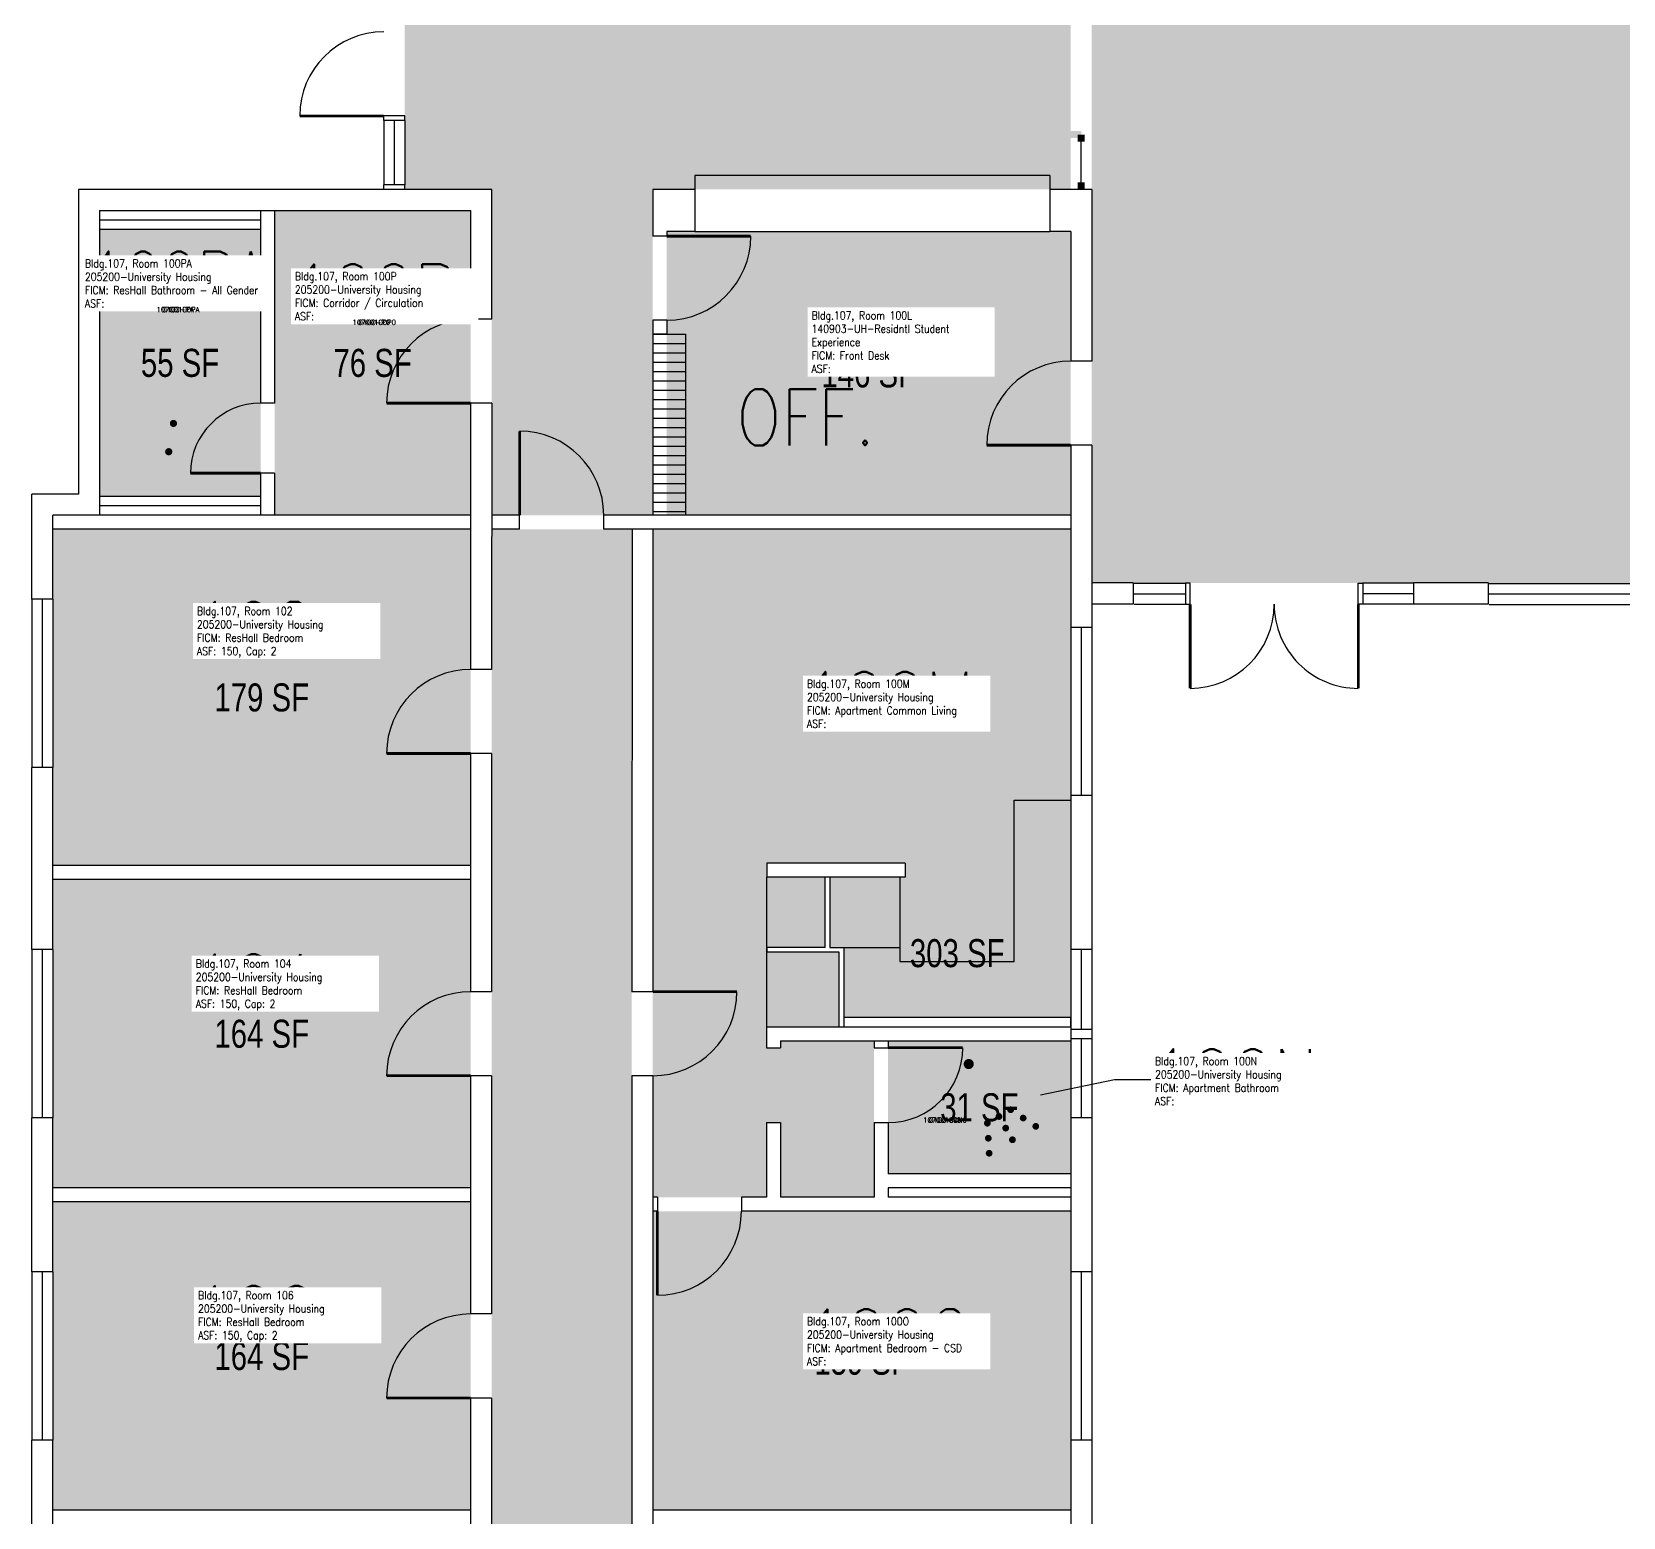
# Model space of a CAD drawing. Header units: inches. Extents: x -394 to 1224, y 0 to 3729.
# Drawn here: x 0 to 682, y 1076 to 1712 of the extents above; entities that cross this region are included whole.
import ezdxf
from ezdxf.enums import TextEntityAlignment as Align

# ---------------------------------------------------------------- set-up
doc = ezdxf.new("R2010")
doc.units = ezdxf.units.IN
doc.header["$LTSCALE"] = 0.25
doc.header["$MEASUREMENT"] = 0
doc.layers.get('0').update_dxf_attribs({"linetype": 'CONTINUOUS'})
for name, color, linetype in [('A-DOOR', 2, 'CONTINUOUS'), ('A-FLOR', 3, 'CONTINUOUS'), ('A-GLAZ', 1, 'CONTINUOUS'), ('A-GLAZ-SILL', 2, 'CONTINUOUS'), ('A-IDEN-ICON', 4, 'CONTINUOUS'), ('A-IDEN-RNUM', 7, 'CONTINUOUS'), ('A-IDEN-SNUM', 4, 'CONTINUOUS'), ('A-IDEN-TEXT', 4, 'CONTINUOUS'), ('A-IDEN-VNUM', 4, 'CONTINUOUS'), ('A-WALL', 5, 'CONTINUOUS'), ('AREA-TEXT', 3, 'CONTINUOUS'), ('Rooms-Category-Color', 7, 'CONTINUOUS'), ('Rooms-College-Color', 7, 'CONTINUOUS'), ('Rooms-Department-Color', 7, 'CONTINUOUS'), ('Rooms-Division-Color', 7, 'CONTINUOUS'), ('Rooms-Information', 7, 'CONTINUOUS')]:
    doc.layers.add(name, color=color, linetype=linetype)
doc.styles.add('AREA', font='arial.ttf', dxfattribs={"width": 0.75, "height": 12})
doc.styles.add('ROOMSNUMBER', font='SIMPLEX.shx', dxfattribs={"height": 0.18})
doc.styles.add('ROOMVNUMBER', font='simplex.shx', dxfattribs={"width": 0.85})

# ---------------------------------------------------------------- blocks, each defined once
blk = doc.blocks.new('Cpshower')
at = {"color": 0, "linetype": 'ByBlock'}
for points, const_width in [([(-0.0319, 0.0624, 1), (-0.0281, 0.0689, 1)], 0.0075), ([(0.0302, -0.0036, 1), (0.0345, -0.0011, 1)], 0.005), ([(-0.0045, -0.0236, 1), (-0.0002, -0.0211, 1)], 0.005), ([(0.0128, -0.0136, 1), (0.0172, -0.0111, 1)], 0.005), ([(0.0488, -0.0159, 1), (0.0531, -0.0134, 1)], 0.005), ([(0.0675, -0.0282, 1), (0.0718, -0.0257, 1)], 0.005), ([(-0.0031, -0.0459, 1), (0.0012, -0.0434, 1)], 0.005), ([(0.0228, -0.0309, 1), (0.0272, -0.0284, 1)], 0.005), ([(0.0328, -0.0482, 1), (0.0372, -0.0457, 1)], 0.005), ([(-0.0018, -0.0682, 1), (0.0025, -0.0657, 1)], 0.005)]:
    blk.add_lwpolyline(points, format="xyb", close=True, dxfattribs=dict(at, const_width=const_width))
at = {"color": 0, "linetype": 'ByBlock', "const_width": 0.015}
blk.add_lwpolyline([(-0.01, 0.031), (-0.03, 0.0656)], dxfattribs=at)
at = {"color": 0, "linetype": 'ByBlock'}
blk.add_lwpolyline([(-0.015, 0.0396, 0, 0.06, 0), (0.005, 0.005, 0.06, 0.06, 0)], format="xyseb", dxfattribs=at)
blk = doc.blocks.new('Cpbath')
at = {"color": 0, "linetype": 'ByBlock', "const_width": 0.0127}
for points in [[(0.0571, 0.0168, 0.861492), (-0.0551, 0, 1)], [(0.0571, 0.0168, 0.729002), (-0.0084, -0.0042, 1)], [(-0.0551, 0, 0.726902), (0.0487, -0.0337, 1)], [(-0.0084, -0.0042, 0.609468), (0.0487, -0.0337, 1)]]:
    blk.add_lwpolyline(points, format="xyb", dxfattribs=at)
at = {"color": 0, "linetype": 'ByBlock', "const_width": 0.00637}
for points in [[(0.0544, 0.0152, 1), (0.0599, 0.0184, 1)], [(0.0459, -0.0353, 1), (0.0515, -0.0321, 1)]]:
    blk.add_lwpolyline(points, format="xyb", close=True, dxfattribs=at)

msp = doc.modelspace()

# ---------------------------------------------------------------- hatches: boundary and pattern name
at = {"layer": 'Rooms-Category-Color', "true_color": 0x728ef3}
for points in [[(444.96, 2085), (384.96, 2085), (384.96, 2001), (384.96, 1944), (366.96, 1944), (366.96, 1954), (375.96, 1954), (375.96, 1972), (271.04, 1972), (271.04, 1944), (243.02, 1944), (243.02, 1956), (219.02, 1956), (219.02, 1944), (197, 1944), (197, 1938), (197, 1776), (159.75, 1776), (159.75, 1644.5), (197, 1644.5), (197, 1553), (196.98, 1505), (256.96, 1505), (265.96, 1505), (265.96, 1644.5), (283.96, 1644.5), (444.96, 1644.5), (444.96, 1764), (444.96, 1881)], [(1060, 1764), (714.92, 1764), (454, 1764), (454, 1571), (454, 1535), (454, 1476), (1060, 1476)], [(97.96, 1627.53), (29, 1627.53), (29, 1512.99), (97.96, 1512.99)], [(445, 1526), (445, 1598), (445, 1626.5), (271.96, 1626.5), (271.96, 1505), (445, 1505)], [(187.96, 1499), (9, 1499), (9, 1469.01), (9, 1397.01), (9, 1355), (187.96, 1355)], [(374.04, 1355.97), (374.04, 1349.97), (341.82, 1349.98), (341.82, 1319.97), (347.81, 1319.97), (347.82, 1289.97), (445.08, 1289.97), (445.08, 1319.97), (445.08, 1349.97), (445, 1385), (445, 1457), (445, 1499), (265.96, 1499), (265.96, 1349.99), (265.96, 1213), (314.74, 1213), (314.74, 1244.96), (320.74, 1244.96), (320.74, 1213), (360.74, 1213), (360.74, 1280), (320.74, 1280), (320.74, 1277), (314.74, 1277), (314.74, 1286), (345.81, 1286), (345.81, 1317.98), (314.81, 1317.99), (314.81, 1319.99), (339.81, 1319.98), (339.82, 1349.98), (314.82, 1349.99), (314.82, 1356)], [(187.96, 1349), (9, 1349), (9, 1319), (9, 1247), (9, 1217), (187.96, 1217)], [(445, 1280), (366.74, 1280), (366.74, 1223), (445, 1223), (445, 1247)], [(187.96, 1211), (9, 1211), (9, 1181), (9, 1109), (9, 1079), (187.96, 1079)], [(445, 1109), (445, 1181), (445, 1207), (265.96, 1207), (265.96, 1079), (445, 1079)]]:
    msp.add_hatch(color=171, dxfattribs=at).paths.add_polyline_path(points)
at = {"layer": 'Rooms-Category-Color', "true_color": 0xadadad}
for points in [[(187.96, 1635.5), (103.96, 1635.5), (103.96, 1505), (187.96, 1505)], [(256.96, 877), (256.96, 814.96), (256.96, 556), (268.96, 556), (268.96, 527), (256.96, 527), (257, 124), (197, 124), (197, 155), (196.96, 155), (196.96, 1499), (256.96, 1499), (256.96, 930), (265.96, 930), (265.96, 935), (304.96, 935), (304.96, 905), (265.96, 905), (265.96, 907), (256.96, 907), (256.96, 899), (265.96, 899), (265.96, 901), (304.96, 901), (304.96, 868.96), (265.96, 868.96), (265.96, 877), (256.96, 877), (256.96, 850.96)]]:
    msp.add_hatch(color=253, dxfattribs=at).paths.add_polyline_path(points)
at = {"layer": 'Rooms-College-Color', "true_color": 0xadadad}
for points in [[(444.96, 2085), (384.96, 2085), (384.96, 2001), (384.96, 1944), (366.96, 1944), (366.96, 1954), (375.96, 1954), (375.96, 1972), (271.04, 1972), (271.04, 1944), (243.02, 1944), (243.02, 1956), (219.02, 1956), (219.02, 1944), (197, 1944), (197, 1938), (197, 1776), (159.75, 1776), (159.75, 1644.5), (197, 1644.5), (197, 1553), (196.98, 1505), (256.96, 1505), (265.96, 1505), (265.96, 1644.5), (283.96, 1644.5), (444.96, 1644.5), (444.96, 1764), (444.96, 1881)], [(1060, 1764), (714.92, 1764), (454, 1764), (454, 1571), (454, 1535), (454, 1476), (1060, 1476)], [(187.96, 1635.5), (103.96, 1635.5), (103.96, 1505), (187.96, 1505)], [(97.96, 1627.53), (29, 1627.53), (29, 1512.99), (97.96, 1512.99)], [(445, 1526), (445, 1598), (445, 1626.5), (271.96, 1626.5), (271.96, 1505), (445, 1505)], [(187.96, 1499), (9, 1499), (9, 1469.01), (9, 1397.01), (9, 1355), (187.96, 1355)], [(256.96, 877), (256.96, 814.96), (256.96, 556), (268.96, 556), (268.96, 527), (256.96, 527), (257, 124), (197, 124), (197, 155), (196.96, 155), (196.96, 1499), (256.96, 1499), (256.96, 930), (265.96, 930), (265.96, 935), (304.96, 935), (304.96, 905), (265.96, 905), (265.96, 907), (256.96, 907), (256.96, 899), (265.96, 899), (265.96, 901), (304.96, 901), (304.96, 868.96), (265.96, 868.96), (265.96, 877), (256.96, 877), (256.96, 850.96)], [(374.04, 1355.97), (374.04, 1349.97), (341.82, 1349.98), (341.82, 1319.97), (347.81, 1319.97), (347.82, 1289.97), (445.08, 1289.97), (445.08, 1319.97), (445.08, 1349.97), (445, 1385), (445, 1457), (445, 1499), (265.96, 1499), (265.96, 1349.99), (265.96, 1213), (314.74, 1213), (314.74, 1244.96), (320.74, 1244.96), (320.74, 1213), (360.74, 1213), (360.74, 1280), (320.74, 1280), (320.74, 1277), (314.74, 1277), (314.74, 1286), (345.81, 1286), (345.81, 1317.98), (314.81, 1317.99), (314.81, 1319.99), (339.81, 1319.98), (339.82, 1349.98), (314.82, 1349.99), (314.82, 1356)], [(187.96, 1349), (9, 1349), (9, 1319), (9, 1247), (9, 1217), (187.96, 1217)], [(445, 1280), (366.74, 1280), (366.74, 1223), (445, 1223), (445, 1247)], [(187.96, 1211), (9, 1211), (9, 1181), (9, 1109), (9, 1079), (187.96, 1079)], [(445, 1109), (445, 1181), (445, 1207), (265.96, 1207), (265.96, 1079), (445, 1079)]]:
    msp.add_hatch(color=253, dxfattribs=at).paths.add_polyline_path(points)
at = {"layer": 'Rooms-Department-Color', "true_color": 0x604aed}
for points in [[(444.96, 2085), (384.96, 2085), (384.96, 2001), (384.96, 1944), (366.96, 1944), (366.96, 1954), (375.96, 1954), (375.96, 1972), (271.04, 1972), (271.04, 1944), (243.02, 1944), (243.02, 1956), (219.02, 1956), (219.02, 1944), (197, 1944), (197, 1938), (197, 1776), (159.75, 1776), (159.75, 1644.5), (197, 1644.5), (197, 1553), (196.98, 1505), (256.96, 1505), (265.96, 1505), (265.96, 1644.5), (283.96, 1644.5), (444.96, 1644.5), (444.96, 1764), (444.96, 1881)], [(1060, 1764), (714.92, 1764), (454, 1764), (454, 1571), (454, 1535), (454, 1476), (1060, 1476)], [(97.96, 1627.53), (29, 1627.53), (29, 1512.99), (97.96, 1512.99)], [(445, 1526), (445, 1598), (445, 1626.5), (271.96, 1626.5), (271.96, 1505), (445, 1505)], [(187.96, 1499), (9, 1499), (9, 1469.01), (9, 1397.01), (9, 1355), (187.96, 1355)], [(374.04, 1355.97), (374.04, 1349.97), (341.82, 1349.98), (341.82, 1319.97), (347.81, 1319.97), (347.82, 1289.97), (445.08, 1289.97), (445.08, 1319.97), (445.08, 1349.97), (445, 1385), (445, 1457), (445, 1499), (265.96, 1499), (265.96, 1349.99), (265.96, 1213), (314.74, 1213), (314.74, 1244.96), (320.74, 1244.96), (320.74, 1213), (360.74, 1213), (360.74, 1280), (320.74, 1280), (320.74, 1277), (314.74, 1277), (314.74, 1286), (345.81, 1286), (345.81, 1317.98), (314.81, 1317.99), (314.81, 1319.99), (339.81, 1319.98), (339.82, 1349.98), (314.82, 1349.99), (314.82, 1356)], [(187.96, 1349), (9, 1349), (9, 1319), (9, 1247), (9, 1217), (187.96, 1217)], [(445, 1280), (366.74, 1280), (366.74, 1223), (445, 1223), (445, 1247)], [(187.96, 1211), (9, 1211), (9, 1181), (9, 1109), (9, 1079), (187.96, 1079)], [(445, 1109), (445, 1181), (445, 1207), (265.96, 1207), (265.96, 1079), (445, 1079)]]:
    msp.add_hatch(color=173, dxfattribs=at).paths.add_polyline_path(points)
at = {"layer": 'Rooms-Department-Color', "true_color": 0xacacac}
for points in [[(187.96, 1635.5), (103.96, 1635.5), (103.96, 1505), (187.96, 1505)], [(256.96, 877), (256.96, 814.96), (256.96, 556), (268.96, 556), (268.96, 527), (256.96, 527), (257, 124), (197, 124), (197, 155), (196.96, 155), (196.96, 1499), (256.96, 1499), (256.96, 930), (265.96, 930), (265.96, 935), (304.96, 935), (304.96, 905), (265.96, 905), (265.96, 907), (256.96, 907), (256.96, 899), (265.96, 899), (265.96, 901), (304.96, 901), (304.96, 868.96), (265.96, 868.96), (265.96, 877), (256.96, 877), (256.96, 850.96)]]:
    msp.add_hatch(color=253, dxfattribs=at).paths.add_polyline_path(points)
at = {"layer": 'Rooms-Division-Color', "true_color": 0x604aed}
for points in [[(444.96, 2085), (384.96, 2085), (384.96, 2001), (384.96, 1944), (366.96, 1944), (366.96, 1954), (375.96, 1954), (375.96, 1972), (271.04, 1972), (271.04, 1944), (243.02, 1944), (243.02, 1956), (219.02, 1956), (219.02, 1944), (197, 1944), (197, 1938), (197, 1776), (159.75, 1776), (159.75, 1644.5), (197, 1644.5), (197, 1553), (196.98, 1505), (256.96, 1505), (265.96, 1505), (265.96, 1644.5), (283.96, 1644.5), (444.96, 1644.5), (444.96, 1764), (444.96, 1881)], [(1060, 1764), (714.92, 1764), (454, 1764), (454, 1571), (454, 1535), (454, 1476), (1060, 1476)], [(97.96, 1627.53), (29, 1627.53), (29, 1512.99), (97.96, 1512.99)], [(445, 1526), (445, 1598), (445, 1626.5), (271.96, 1626.5), (271.96, 1505), (445, 1505)], [(187.96, 1499), (9, 1499), (9, 1469.01), (9, 1397.01), (9, 1355), (187.96, 1355)], [(374.04, 1355.97), (374.04, 1349.97), (341.82, 1349.98), (341.82, 1319.97), (347.81, 1319.97), (347.82, 1289.97), (445.08, 1289.97), (445.08, 1319.97), (445.08, 1349.97), (445, 1385), (445, 1457), (445, 1499), (265.96, 1499), (265.96, 1349.99), (265.96, 1213), (314.74, 1213), (314.74, 1244.96), (320.74, 1244.96), (320.74, 1213), (360.74, 1213), (360.74, 1280), (320.74, 1280), (320.74, 1277), (314.74, 1277), (314.74, 1286), (345.81, 1286), (345.81, 1317.98), (314.81, 1317.99), (314.81, 1319.99), (339.81, 1319.98), (339.82, 1349.98), (314.82, 1349.99), (314.82, 1356)], [(187.96, 1349), (9, 1349), (9, 1319), (9, 1247), (9, 1217), (187.96, 1217)], [(445, 1280), (366.74, 1280), (366.74, 1223), (445, 1223), (445, 1247)], [(187.96, 1211), (9, 1211), (9, 1181), (9, 1109), (9, 1079), (187.96, 1079)], [(445, 1109), (445, 1181), (445, 1207), (265.96, 1207), (265.96, 1079), (445, 1079)]]:
    msp.add_hatch(color=173, dxfattribs=at).paths.add_polyline_path(points)
at = {"layer": 'Rooms-Division-Color', "true_color": 0xadadad}
for points in [[(187.96, 1635.5), (103.96, 1635.5), (103.96, 1505), (187.96, 1505)], [(256.96, 877), (256.96, 814.96), (256.96, 556), (268.96, 556), (268.96, 527), (256.96, 527), (257, 124), (197, 124), (197, 155), (196.96, 155), (196.96, 1499), (256.96, 1499), (256.96, 930), (265.96, 930), (265.96, 935), (304.96, 935), (304.96, 905), (265.96, 905), (265.96, 907), (256.96, 907), (256.96, 899), (265.96, 899), (265.96, 901), (304.96, 901), (304.96, 868.96), (265.96, 868.96), (265.96, 877), (256.96, 877), (256.96, 850.96)]]:
    msp.add_hatch(color=253, dxfattribs=at).paths.add_polyline_path(points)

# ---------------------------------------------------------------- linework, layer by layer
at = {"layer": 'A-DOOR'}
for points in [[(449.51, 1740, 3, 3, 0), (443.51, 1740, 0, 0, 0), (419.51, 1740, 3, 3, 0), (413.51, 1740, 0, 0, 0.414214), (449.51, 1704, 0, 0, 1.337225)], [(449.51, 1668, 3, 3, 0), (443.51, 1668, 0, 0, 0), (419.51, 1668, 3, 3, 0), (413.51, 1668, 0, 0, -0.414214), (449.51, 1704, 0, 0, -1.337225)]]:
    msp.add_lwpolyline(points, format="xyseb", dxfattribs=at)
for points, const_width in [([(150.75, 1675.99), (114.75, 1675.99)], 1.2), ([(449.51, 1665), (449.51, 1668)], 3), ([(449.51, 1644.5), (449.51, 1647.5)], 3), ([(271.96, 1624.5), (307.96, 1624.5)], 1.2), ([(187.96, 1553), (151.96, 1553)], 1.2), ([(208.96, 1505), (208.96, 1541)], 1.2), ([(445, 1535), (409, 1535)], 1.2), ([(97.96, 1523), (67.96, 1523)], 1.2), ([(496.16, 1466.88), (496.17, 1430.88)], 1.2), ([(568.16, 1466.88), (568.16, 1430.88)], 1.2), ([(187.96, 1403), (151.96, 1403)], 1.2), ([(266.03, 1301), (302.03, 1300.99)], 1.2), ([(366.74, 1277), (398.78, 1277)], 1.2), ([(187.96, 1265), (151.96, 1265)], 1.2), ([(267.95, 1207), (267.95, 1171)], 1.2), ([(187.96, 1127), (151.96, 1127)], 1.2)]:
    msp.add_lwpolyline(points, dxfattribs=dict(at, const_width=const_width))
for centre, radius, start, end in [((150.75, 1675.99), 36, 90, 180), ((271.96, 1624.5), 36, 270, 360), ((187.96, 1553), 36, 90, 180), ((445, 1535), 36, 90, 180), ((97.96, 1523), 30, 90, 180), ((208.96, 1505), 36, 360, 90), ((496.16, 1466.88), 36, 270.01419, 0.01419), ((568.16, 1466.88), 36, 179.98581, 269.98581), ((187.96, 1403), 36, 90, 180), ((187.96, 1265), 36, 90, 180), ((266.03, 1301), 36, 269.98581, 359.98581), ((366.74, 1277), 32.04, 270, 360), ((267.95, 1207), 36, 270, 360), ((187.96, 1127), 36, 90, 180)]:
    msp.add_arc(centre, radius, start, end, dxfattribs=at)
at = {"layer": 'A-FLOR'}
for p, q in [((283.96, 1650.5), (283.96, 1644.5)), ((436, 1650.5), (283.96, 1650.5)), ((436, 1650.5), (436, 1644.5)), ((283.96, 1626.5), (436, 1626.5)), ((265.96, 1582.5), (265.96, 1505)), ((265.96, 1582.5), (279.96, 1582.5)), ((279.96, 1582.5), (279.96, 1505)), ((265.96, 1578.5), (279.96, 1578.5)), ((265.96, 1574.5), (279.96, 1574.5)), ((265.96, 1570.51), (279.96, 1570.51)), ((265.96, 1566.51), (279.96, 1566.51)), ((265.96, 1562.52), (279.96, 1562.52)), ((265.96, 1558.52), (279.96, 1558.52)), ((265.96, 1554.52), (279.96, 1554.52)), ((265.96, 1550.53), (279.96, 1550.53)), ((265.96, 1546.53), (279.96, 1546.53)), ((265.96, 1542.54), (279.96, 1542.54)), ((265.96, 1538.54), (279.96, 1538.54)), ((265.96, 1534.54), (279.96, 1534.54)), ((265.96, 1530.55), (279.96, 1530.55)), ((265.96, 1526.55), (279.96, 1526.55)), ((265.96, 1522.56), (279.96, 1522.56)), ((265.96, 1518.56), (279.96, 1518.56)), ((265.96, 1514.56), (279.96, 1514.56)), ((265.96, 1510.57), (279.96, 1510.57)), ((265.96, 1506.57), (279.96, 1506.57)), ((420.81, 1313.97), (420.81, 1382.97)), ((420.81, 1382.97), (445.09, 1382.97)), ((314.81, 1285.99), (314.82, 1349.99)), ((341.82, 1349.97), (341.82, 1319.97)), ((371.82, 1349.97), (371.81, 1313.97)), ((347.81, 1319.97), (371.81, 1319.96)), ((371.81, 1313.97), (420.81, 1313.97))]:
    msp.add_line(p, q, dxfattribs=at)
at = {"layer": 'A-GLAZ'}
for p, q in [((155.25, 1673.99), (155.25, 1646.5)), ((449.51, 1647.5), (449.51, 1666)), ((4.5, 1469), (4.5, 1397)), ((472.16, 1471.38), (494.16, 1471.38)), ((592.16, 1471.38), (570.16, 1471.38)), ((624.2, 1471.35), (744.2, 1471.32)), ((449.5, 1456.98), (449.5, 1384.98)), ((4.5, 1318.98), (4.5, 1246.98)), ((449.5, 1319), (449.5, 1285)), ((449.5, 1281), (449.5, 1246.98)), ((4.5, 1180.98), (4.5, 1108.98)), ((449.5, 1180.98), (449.5, 1108.98))]:
    msp.add_line(p, q, dxfattribs=at)
at = {"layer": 'A-GLAZ-SILL'}
for p, q in [((150.75, 1673.99), (150.75, 1646.5)), ((159.75, 1673.99), (159.75, 1646.5)), ((472.16, 1475.88), (494.16, 1475.88)), ((496.16, 1475.88), (494.16, 1475.88)), ((494.16, 1475.88), (494.16, 1466.88)), ((496.16, 1466.88), (496.16, 1475.88)), ((568.16, 1475.88), (570.16, 1475.88)), ((568.16, 1466.88), (568.16, 1475.88)), ((570.16, 1475.88), (570.16, 1466.88)), ((592.16, 1475.88), (570.16, 1475.88)), ((624.21, 1475.85), (744.21, 1475.82)), ((0, 1469.01), (0, 1397.01)), ((9, 1469.01), (9, 1397.01)), ((472.16, 1466.88), (494.16, 1466.88)), ((494.16, 1466.88), (496.16, 1466.88)), ((570.16, 1466.88), (568.16, 1466.88)), ((592.16, 1466.88), (570.16, 1466.88)), ((624.2, 1466.85), (744.2, 1466.82)), ((445, 1457), (445, 1385)), ((454, 1457), (454, 1385)), ((0, 1319), (0, 1247)), ((9, 1319), (9, 1247)), ((445, 1319), (445, 1286)), ((454, 1319), (454, 1285)), ((445, 1280), (445, 1247)), ((454, 1281), (454, 1247)), ((0, 1181), (0, 1109)), ((9, 1181), (9, 1109)), ((445, 1181), (445, 1109)), ((454, 1181), (454, 1109))]:
    msp.add_line(p, q, dxfattribs=at)
at = {"layer": 'A-IDEN-ICON'}
for p, q in [((463.75, 1263.25), (432.11, 1256.7)), ((485.36, 1263.25), (463.75, 1263.25))]:
    msp.add_line(p, q, dxfattribs=at)
at = {"layer": 'A-WALL'}
for p, q in [((159.75, 1675.99), (150.75, 1675.99)), ((150.75, 1673.99), (150.75, 1675.99)), ((159.75, 1673.99), (150.75, 1673.99)), ((159.75, 1673.99), (159.75, 1675.99)), ((20, 1644.5), (20, 1514)), ((197, 1644.5), (20, 1644.5)), ((150.75, 1644.5), (150.75, 1646.5)), ((159.75, 1646.5), (150.75, 1646.5)), ((159.75, 1644.5), (159.75, 1646.5)), ((197, 1589), (197, 1644.5)), ((265.96, 1644.5), (265.96, 1624.5)), ((283.96, 1644.5), (265.96, 1644.5)), ((283.96, 1644.5), (283.96, 1626.5)), ((454, 1644.5), (436, 1644.5)), ((436, 1644.5), (436, 1626.5)), ((454, 1644.5), (454, 1571)), ((29, 1635.5), (187.96, 1635.5)), ((29, 1635.5), (29, 1505)), ((29, 1631.5), (97.96, 1631.5)), ((97.96, 1635.5), (97.96, 1553)), ((103.96, 1635.5), (103.96, 1553)), ((187.96, 1635.5), (187.96, 1589)), ((29, 1627.51), (97.96, 1627.51)), ((271.96, 1624.5), (265.96, 1624.5)), ((283.96, 1626.5), (271.96, 1626.5)), ((271.96, 1626.5), (271.96, 1624.5)), ((445, 1626.5), (436, 1626.5)), ((445, 1626.5), (445, 1571)), ((197, 1589), (187.96, 1589)), ((271.96, 1588.5), (265.96, 1588.5)), ((265.96, 1588.5), (265.96, 1582.5)), ((271.96, 1588.5), (271.96, 1582.5)), ((271.96, 1582.5), (265.96, 1582.5)), ((454, 1571), (445, 1571)), ((103.96, 1553), (97.96, 1553)), ((187.96, 1553), (187.96, 1439)), ((197, 1553), (187.96, 1553)), ((197, 1553), (196.96, 1439)), ((454, 1535), (445, 1535)), ((445, 1535), (445, 1457)), ((454, 1535), (454, 1457)), ((103.96, 1523), (97.96, 1523)), ((97.96, 1523), (97.96, 1505)), ((103.96, 1523), (103.96, 1505)), ((0, 1469.01), (0, 1514)), ((20, 1514), (0, 1514)), ((97.96, 1512.99), (29, 1512.99)), ((97.96, 1509), (29, 1509)), ((9, 1469.01), (9, 1505)), ((29, 1505), (9, 1505)), ((187.96, 1505), (9, 1505)), ((208.96, 1505), (196.96, 1505)), ((208.96, 1499), (208.96, 1505)), ((256.96, 1505), (244.96, 1505)), ((244.96, 1499), (244.96, 1505)), ((445, 1505), (256.96, 1505)), ((187.96, 1499), (9, 1499)), ((208.96, 1499), (196.96, 1499)), ((256.96, 1499), (244.96, 1499)), ((445, 1499), (256.96, 1499)), ((257.08, 1499), (257.03, 1301)), ((266.05, 1499), (266.03, 1301)), ((471.8, 1476), (454, 1476)), ((471.8, 1476), (471.8, 1467)), ((591.8, 1476), (591.8, 1467)), ((623.84, 1476), (591.8, 1476)), ((623.84, 1476), (623.84, 1467)), ((9, 1469.01), (0, 1469.01)), ((471.8, 1467), (454, 1467)), ((623.84, 1467), (591.8, 1467)), ((453.96, 1457), (445, 1457)), ((196.96, 1439), (187.96, 1439)), ((196.96, 1403), (187.96, 1403)), ((187.96, 1403), (187.96, 1301)), ((196.96, 1403), (196.96, 1301)), ((0, 1319), (0, 1397.01)), ((9, 1397.01), (0, 1397.01)), ((9, 1319), (9, 1397.01)), ((454, 1385), (445, 1385)), ((445, 1385), (445, 1319)), ((454, 1385), (454, 1319)), ((187.96, 1355), (9, 1355)), ((374.04, 1355.97), (314.82, 1355.99)), ((314.82, 1355.99), (314.82, 1349.99)), ((374.04, 1349.97), (314.82, 1349.99)), ((339.81, 1319.98), (339.82, 1349.98)), ((341.82, 1349.97), (341.81, 1319.97)), ((374.04, 1355.97), (374.04, 1349.97)), ((187.96, 1349), (9, 1349)), ((9, 1319), (0, 1319)), ((339.81, 1319.98), (314.81, 1319.99)), ((314.81, 1319.99), (314.81, 1317.99)), ((345.81, 1317.98), (314.81, 1317.99)), ((341.81, 1319.97), (347.81, 1319.97)), ((345.81, 1285.98), (345.81, 1317.98)), ((347.81, 1319.97), (347.81, 1285.98)), ((454, 1319), (445, 1319)), ((196.96, 1301), (187.96, 1301)), ((266.03, 1301), (257.03, 1301)), ((445.06, 1289.96), (347.81, 1289.98)), ((445.06, 1285.96), (445.06, 1289.96)), ((314.74, 1286), (445, 1286)), ((314.74, 1286), (314.74, 1277)), ((445, 1286), (445, 1280)), ((445, 1285), (454, 1285)), ((454, 1285), (454, 1281)), ((314.74, 1277), (320.74, 1277)), ((320.74, 1280), (320.74, 1277)), ((320.74, 1280), (445, 1280)), ((360.74, 1280), (360.74, 1277)), ((360.74, 1277), (366.74, 1277)), ((366.74, 1280), (366.74, 1277)), ((445, 1281), (454, 1281)), ((196.96, 1265), (187.96, 1265)), ((187.96, 1265), (187.96, 1163)), ((196.96, 1265), (196.96, 1163)), ((257.02, 1265), (256.96, 1025)), ((266.02, 1265), (257.02, 1265)), ((266.02, 1265), (265.96, 1025)), ((9, 1247), (0, 1247)), ((0, 1181), (0, 1247)), ((9, 1181), (9, 1247)), ((314.74, 1244.96), (320.74, 1244.96)), ((314.74, 1244.96), (314.74, 1213)), ((320.74, 1244.96), (320.74, 1213)), ((360.74, 1244.96), (366.74, 1244.96)), ((360.74, 1244.96), (360.74, 1213)), ((366.74, 1244.96), (366.74, 1223)), ((454, 1247), (445, 1247)), ((445, 1247), (445, 1181)), ((454, 1247), (454, 1181)), ((445, 1223), (366.74, 1223)), ((187.96, 1217), (9, 1217)), ((445, 1217), (366.74, 1217)), ((366.74, 1217), (366.74, 1213)), ((187.96, 1211), (9, 1211)), ((267.96, 1213), (265.96, 1213)), ((267.96, 1207), (265.96, 1207)), ((267.96, 1213), (267.96, 1207)), ((314.74, 1213), (303.96, 1213)), ((303.96, 1213), (303.96, 1207)), ((305.96, 1207), (303.96, 1207)), ((445, 1207), (305.96, 1207)), ((360.74, 1213), (320.74, 1213)), ((445, 1213), (366.74, 1213)), ((9, 1181), (0, 1181)), ((454, 1181), (445, 1181)), ((196.96, 1163), (187.96, 1163)), ((196.96, 1127), (187.96, 1127)), ((187.96, 1127), (187.96, 1025)), ((196.96, 1127), (196.96, 1025)), ((0, 1043), (0, 1109)), ((9, 1109), (0, 1109)), ((9, 1043), (9, 1109)), ((454, 1109), (445, 1109)), ((445, 1109), (445, 1043)), ((454, 1109), (454, 1043)), ((187.96, 1079), (9, 1079)), ((445, 1079), (265.96, 1079))]:
    msp.add_line(p, q, dxfattribs=at)

# ---------------------------------------------------------------- block references
at = {"layer": 'A-IDEN-ICON', "xscale": 240, "yscale": 240, "zscale": 240}
msp.add_blockref('Cpbath', (46.95, 1540.29), dxfattribs=at)
at = {"layer": 'A-IDEN-ICON', "xscale": 288, "yscale": 288, "zscale": 12, "rotation": 1.389605544029287e-09}
msp.add_blockref('Cpshower', (409.96, 1251.11), dxfattribs=at)

# ---------------------------------------------------------------- texts
at = {"layer": 'A-IDEN-RNUM', "style": 'ROOMSNUMBER'}
for s, p in [('0100-PA', (62.61, 1593.08)), ('0100-P0', (146.67, 1587.59)), ('0100-L0', (367, 1583.45)), ('0102-00', (95, 1450.63)), ('0100-M0', (367, 1420.63)), ('0104-00', (95, 1310.45)), ('0100-N0', (391.15, 1246.03)), ('0106-00', (95, 1168.45)), ('0100-O0', (367, 1159.29))]:
    msp.add_text(s, height=2.16, dxfattribs=at).set_placement(p, align=Align.MIDDLE)
at = {"layer": 'A-IDEN-SNUM', "style": 'ROOMSNUMBER'}
for s, p in [('10700100PA', (62.61, 1593.08)), ('10700100P0', (146.67, 1587.59)), ('10700100L0', (367, 1583.45)), ('1070010200', (95, 1450.63)), ('10700100M0', (367, 1420.63)), ('1070010400', (95, 1310.45)), ('10700100N0', (391.15, 1246.03)), ('1070010600', (95, 1168.45)), ('10700100O0', (367, 1159.29))]:
    msp.add_text(s, height=2.16, dxfattribs=at).set_placement(p, align=Align.MIDDLE)
at = {"layer": 'A-IDEN-TEXT', "insert": (301.81, 1558.92), "char_height": 24, "width": 107.16, "attachment_point": 1, "rotation": 0, "style": 'ROOMVNUMBER'}
msp.add_mtext('OFF.', dxfattribs=at)
at = {"layer": 'A-IDEN-VNUM', "style": 'ROOMVNUMBER'}
for s, width, p in [('100PA', 0.75, (62.61, 1605.97)), ('100P', 0.85, (146.67, 1600.48)), ('100L', 0.85, (367, 1578)), ('102', 0.85, (95, 1456)), ('100M', 0.85, (367, 1426)), ('104', 0.85, (95, 1305)), ('100N', 0.85, (515.11, 1264.43)), ('106', 0.85, (95, 1163)), ('100O', 0.85, (367, 1153))]:
    msp.add_text(s, height=24, dxfattribs=dict(at, width=width)).set_placement(p, align=Align.MIDDLE)
at = {"layer": 'AREA-TEXT', "style": 'AREA', "width": 0.75}
for s, p in [('55 SF', (63.48, 1570.26)), ('76 SF', (145.96, 1570.25)), ('146 SF', (358.48, 1565.75)), ('179 SF', (98.48, 1427)), ('303 SF', (396.37, 1317.5)), ('164 SF', (98.48, 1283)), ('31 SF', (405.87, 1251.5)), ('164 SF', (98.48, 1145)), ('159 SF', (355.48, 1143))]:
    msp.add_text(s, height=12, dxfattribs=at).set_placement(p, align=Align.MIDDLE_CENTER)

# ---------------------------------------------------------------- next in the draw order: texts
at = {"layer": 'Rooms-Information', "char_height": 3.4286, "width": 76.8, "attachment_point": 7, "style": 'ROOMVNUMBER', "bg_fill": 3, "box_fill_scale": 1.5, "bg_fill_color": 256, "bg_fill_true_color": 13158600, "bg_fill_transparency": 0}
for s, insert in [('Bldg.107, Room 100PA^M^J205200-University Housing^M^JFICM: ResHall Bathroom - All Gender^M^JASF: ', (22.75, 1593.97)), ('Bldg.107, Room 100P^M^J205200-University Housing^M^JFICM: Corridor / Circulation^M^JASF: ', (112.67, 1588.48)), ('Bldg.107, Room 100L^M^J140903-UH-Residntl Student Experience^M^JFICM: Front Desk^M^JASF: ', (333.97, 1566)), ('Bldg.107, Room 102^M^J205200-University Housing^M^JFICM: ResHall Bedroom^M^JASF: 150, Cap: 2', (70.71, 1444)), ('Bldg.107, Room 100M^M^J205200-University Housing^M^JFICM: Apartment Common Living^M^JASF: ', (332.03, 1414)), ('Bldg.107, Room 104^M^J205200-University Housing^M^JFICM: ResHall Bedroom^M^JASF: 150, Cap: 2', (70.23, 1293)), ('Bldg.107, Room 100N^M^J205200-University Housing^M^JFICM: Apartment Bathroom^M^JASF: ', (481.11, 1252.43)), ('Bldg.107, Room 106^M^J205200-University Housing^M^JFICM: ResHall Bedroom^M^JASF: 150, Cap: 2', (71.2, 1151)), ('Bldg.107, Room 100O^M^J205200-University Housing^M^JFICM: Apartment Bedroom - CSD^M^JASF: ', (332.03, 1141))]:
    msp.add_mtext(s, dxfattribs=dict(at, insert=insert))

doc.saveas('drawing.dxf')
